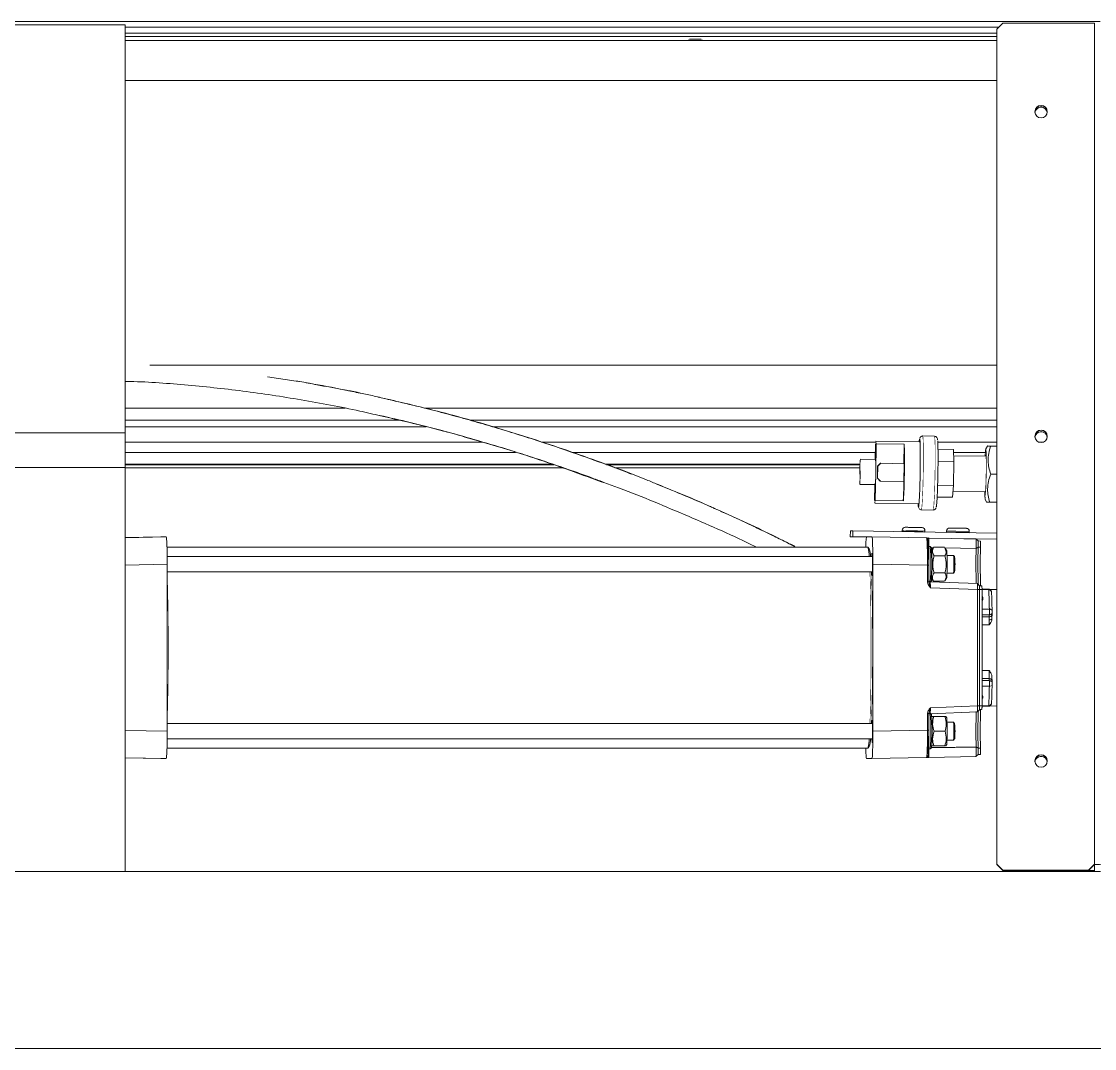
# Model space of a CAD drawing. Header units: millimetres. Extents: x -16985 to -606, y 2122 to 9380.
# Drawn here: x -12183.7 to -11820.5, y 6939.5 to 7287.2 of the extents above; entities that cross this region are included whole.
import ezdxf

# ---------------------------------------------------------------- set-up
doc = ezdxf.new("R2010")
doc.units = ezdxf.units.MM
for name, pattern in [('K5LT32768', [0]), ('K5LT32769', [0]), ('K5LT_THIN', [0])]:
    doc.linetypes.add(name, pattern=pattern)

msp = doc.modelspace()

# ---------------------------------------------------------------- linework, layer by layer
at = {"color": 7, "linetype": 'K5LT_THIN', "lineweight": 18}
for p, q in [((-13135.55, 7287.19), (-11818.55, 7287.19)), ((-11851.55, 7286.61), (-11853.55, 7284.61)), ((-11851.55, 7286.61), (-11820.45, 7286.61)), ((-11820.45, 7286.61), (-11820.45, 7001.88)), ((-12198.55, 7286.02), (-12148.55, 7286.02)), ((-12148.55, 7147.94), (-12148.55, 7286.02)), ((-11852.9, 7285.26), (-12148.55, 7285.26)), ((-12148.55, 7283.26), (-11853.55, 7283.26)), ((-11853.55, 7001.88), (-11853.55, 7284.61)), ((-12148.55, 7282.06), (-11853.55, 7282.06)), ((-12100.4, 7166.88), (-12090.66, 7165.45)), ((-12055.67, 7152.18), (-12148.55, 7152.18)), ((-11853.55, 7152.18), (-12031.79, 7152.18)), ((-12198.55, 7147.94), (-12148.55, 7147.94)), ((-12148.55, 7136.18), (-12148.55, 7147.94)), ((-11879.67, 7144.88), (-11894.46, 7145.13)), ((-11879.59, 7146.22), (-11879.6, 7146.19)), ((-11874.64, 7146.79), (-11878.63, 7146.86)), ((-12148.55, 7141.28), (-12016.49, 7141.28)), ((-11997.11, 7141.28), (-11894.67, 7141.28)), ((-11894.71, 7138.89), (-11894.61, 7144.24)), ((-11894.5, 7134.64), (-11894.33, 7144.24)), ((-11894.33, 7144.24), (-11884.84, 7144.07)), ((-11884.84, 7144.07), (-11884.95, 7137.47)), ((-11868.22, 7142.26), (-11873.44, 7142.35)), ((-11868.22, 7142.26), (-11868.06, 7138.22)), ((-11868.18, 7141.28), (-11857.39, 7141.28)), ((-11856.66, 7143.47), (-11857.23, 7142.52)), ((-11853.55, 7143.42), (-11855.62, 7143.46)), ((-12148.55, 7137.28), (-12003.9, 7137.28)), ((-11986.14, 7137.28), (-11899.9, 7137.28)), ((-11894.57, 7138.89), (-11899.76, 7138.98)), ((-11893.87, 7136.63), (-11892.86, 7137.61)), ((-11892.84, 7137.61), (-11893.86, 7136.63)), ((-11892.86, 7137.61), (-11892.84, 7137.61)), ((-11884.84, 7137.47), (-11892.84, 7137.61)), ((-11884.84, 7137.47), (-11884.95, 7131.47)), ((-11873.55, 7138.31), (-11868.06, 7138.22)), ((-11868.06, 7138.22), (-11868.2, 7130.14)), ((-11857.2, 7139.98), (-11868.13, 7140.17)), ((-11857.2, 7139.98), (-11857.26, 7139.98)), ((-12198.55, 7136.18), (-12148.55, 7136.18)), ((-12148.55, 6999.44), (-12148.55, 7136.18)), ((-11894.67, 7125.04), (-11894.5, 7134.64)), ((-11893.94, 7132.63), (-11893.87, 7136.63)), ((-11893.86, 7136.63), (-11893.93, 7132.63)), ((-11893.87, 7136.63), (-11893.86, 7136.63)), ((-11855.61, 7133.96), (-11853.55, 7133.93)), ((-11899.91, 7130.48), (-11894.71, 7130.39)), ((-11894.95, 7125.04), (-11894.86, 7130.39)), ((-11892.96, 7131.61), (-11893.94, 7132.63)), ((-11893.93, 7132.63), (-11893.94, 7132.63)), ((-11893.93, 7132.63), (-11892.94, 7131.61)), ((-11892.96, 7131.61), (-11892.94, 7131.61)), ((-11884.97, 7131.47), (-11892.96, 7131.61)), ((-11892.94, 7131.61), (-11884.95, 7131.47)), ((-11885.06, 7131.47), (-11885.17, 7124.87)), ((-11884.97, 7131.47), (-11884.95, 7131.47)), ((-11868.2, 7130.14), (-11873.69, 7130.23)), ((-11868.2, 7130.14), (-11868.5, 7126.1)), ((-11868.34, 7128.18), (-11857.41, 7127.99)), ((-11857.47, 7127.99), (-11857.41, 7127.99)), ((-11894.82, 7124.14), (-11880.03, 7123.88)), ((-11885.17, 7124.87), (-11894.67, 7125.04)), ((-11868.5, 7126.1), (-11873.72, 7126.19)), ((-11857.53, 7125.45), (-11856.99, 7124.48)), ((-11853.55, 7124.41), (-11856.32, 7124.46)), ((-11853.55, 7124.42), (-11855.95, 7124.46)), ((-11879.07, 7121.86), (-11875.07, 7121.79)), ((-11874.12, 7122.43), (-11874.1, 7122.47)), ((-12136.53, 7112.67), (-12148.55, 7112.46)), ((-12136.53, 7112.67), (-12134.65, 7112.67)), ((-11903.1, 7114.77), (-11903.13, 7112.77)), ((-11903.13, 7112.77), (-11902.3, 7112.77)), ((-11897.14, 7112.67), (-11903.13, 7112.77)), ((-11903.1, 7114.77), (-11902.27, 7114.77)), ((-11902.3, 7112.77), (-11902.27, 7114.77)), ((-11896.31, 7112.67), (-11902.3, 7112.77)), ((-11902.27, 7114.77), (-11853.55, 7113.92)), ((-11897.67, 7112.67), (-11895.78, 7112.67)), ((-11877.3, 7112.35), (-11895.78, 7112.67)), ((-11885.54, 7114.97), (-11885.54, 7114.67)), ((-11877.85, 7114.54), (-11877.84, 7114.84)), ((-11876.63, 7112.29), (-11877.28, 7112.31)), ((-11876.61, 7112.31), (-11877.19, 7112.32)), ((-11876.58, 7112.32), (-11877.1, 7112.33)), ((-11860.48, 7112.04), (-11876.71, 7112.32)), ((-11876.57, 7112.33), (-11876.56, 7112.3)), ((-11860.59, 7112.05), (-11876.57, 7112.32)), ((-11868.74, 7112.17), (-11876.56, 7112.31)), ((-11870.55, 7114.71), (-11870.55, 7114.41)), ((-11860.59, 7112.03), (-11864.74, 7112.1)), ((-11862.86, 7114.28), (-11862.85, 7114.58)), ((-11859.89, 7111.35), (-11860.59, 7112.05)), ((-11860.59, 7112.05), (-11860.59, 7112.05)), ((-11853.55, 7111.92), (-11860.58, 7112.05)), ((-11853.55, 7111.91), (-11860.57, 7112.03)), ((-11897.22, 7109.19), (-12134.41, 7109.19)), ((-11921.97, 7109.43), (-11921.48, 7109.19)), ((-11896.69, 7108.67), (-11897.19, 7109.17)), ((-11876.1, 7109.44), (-11876.61, 7109.44)), ((-11875.69, 7109.03), (-11876.09, 7109.43)), ((-11875.06, 7109.04), (-11875.59, 7108.12)), ((-11875.03, 7109.03), (-11874.96, 7109.21)), ((-11874.96, 7109.21), (-11871.23, 7109.21)), ((-11870.49, 7107.93), (-11871.13, 7109.05)), ((-11860.54, 7108.8), (-11859.85, 7109.22)), ((-11860.54, 7108.82), (-11860.54, 7108.8)), ((-11859.09, 7111.31), (-11859.89, 7111.35)), ((-11859.85, 7109.22), (-11859.06, 7109.24)), ((-11895.69, 7106.04), (-12134.36, 7106.04)), ((-11871.07, 7106.32), (-11874.79, 7106.32)), ((-11868.2, 7106.44), (-11870.39, 7106.44)), ((-11867.8, 7106.04), (-11868.2, 7106.44)), ((-12134.34, 7103.42), (-12134.34, 7046.95)), ((-12134.34, 7100.84), (-11895.69, 7100.84)), ((-11876.99, 7103.1), (-11895.48, 7103.42)), ((-11895.48, 7103.42), (-11895.48, 7046.95)), ((-11876.99, 7097.49), (-11876.99, 7103.1)), ((-11876.51, 7097.49), (-11876.51, 7103.1)), ((-11868.2, 7100.44), (-11867.8, 7100.84)), ((-11876.99, 7097.49), (-11876.51, 7097.49)), ((-11876.5, 7097.26), (-11876.54, 7097.5)), ((-11860.08, 7096.91), (-11876.08, 7097.51)), ((-11876.03, 7097.5), (-11875.69, 7097.84)), ((-11875.59, 7098.75), (-11875.06, 7097.83)), ((-11874.96, 7097.66), (-11875.02, 7097.85)), ((-11871.23, 7097.66), (-11874.96, 7097.66)), ((-11871.07, 7100.55), (-11874.79, 7100.55)), ((-11871.13, 7097.83), (-11870.49, 7098.94)), ((-11870.39, 7100.44), (-11868.2, 7100.44)), ((-11860.02, 7094.91), (-11876.01, 7095.5)), ((-11859.38, 7096.19), (-11860.09, 7096.89)), ((-11860.02, 7094.91), (-11860.02, 7094.87)), ((-11860.02, 7055.5), (-11860.02, 7094.87)), ((-11860.02, 7094.87), (-11859.34, 7094.86)), ((-11858.59, 7096.14), (-11859.39, 7096.19)), ((-11859.34, 7094.86), (-11859.34, 7055.51)), ((-11859.34, 7094.86), (-11858.54, 7094.86)), ((-11856.29, 7095.03), (-11858.54, 7095.13)), ((-11858.54, 7094.86), (-11858.54, 7055.51)), ((-11853.55, 7094.84), (-11855.94, 7094.93)), ((-11856.09, 7085.66), (-11856.07, 7086.34)), ((-11855.15, 7086.37), (-11855.13, 7087.04)), ((-11856.07, 7064.04), (-11856.09, 7064.71)), ((-11855.13, 7063.33), (-11855.15, 7064.01)), ((-11876.01, 7054.87), (-11860.02, 7055.46)), ((-11860.09, 7053.48), (-11859.38, 7054.19)), ((-11859.34, 7055.51), (-11860.02, 7055.5)), ((-11860.02, 7055.5), (-11860.02, 7055.46)), ((-11859.39, 7054.19), (-11858.59, 7054.23)), ((-11858.54, 7055.51), (-11859.34, 7055.51)), ((-11858.54, 7055.25), (-11856.29, 7055.35)), ((-11855.94, 7055.45), (-11853.55, 7055.53)), ((-11876.99, 7047.28), (-11876.99, 7052.88)), ((-11876.99, 7052.88), (-11876.51, 7052.88)), ((-11876.54, 7052.87), (-11876.5, 7053.11)), ((-11876.35, 7052.94), (-11876.53, 7052.94)), ((-11876.51, 7047.28), (-11876.51, 7052.88)), ((-11876.19, 7052.86), (-11860.08, 7053.46)), ((-11875.69, 7052.53), (-11876.03, 7052.87)), ((-11875.41, 7051.94), (-11875.59, 7051.62)), ((-11871.14, 7051.94), (-11874.86, 7051.94)), ((-11870.79, 7051.94), (-11871.14, 7051.94)), ((-11870.49, 7051.43), (-11870.78, 7051.94)), ((-11895.69, 7049.54), (-12134.34, 7049.54)), ((-11876.99, 7047.28), (-11895.48, 7046.95)), ((-11876.51, 7047.28), (-11876.99, 7047.28)), ((-11874.77, 7046.94), (-11871.04, 7046.94)), ((-11868.2, 7049.94), (-11870.39, 7049.94)), ((-11867.8, 7049.54), (-11868.2, 7049.94)), ((-12134.36, 7044.34), (-11895.69, 7044.34)), ((-11870.39, 7043.94), (-11868.2, 7043.94)), ((-11868.2, 7043.94), (-11867.8, 7044.34)), ((-12134.41, 7041.19), (-11897.22, 7041.19)), ((-11897.19, 7041.21), (-11896.69, 7041.71)), ((-11876.61, 7040.94), (-11876.1, 7040.94)), ((-11876.09, 7040.94), (-11875.69, 7041.34)), ((-11875.59, 7042.25), (-11875.41, 7041.94)), ((-11871.14, 7041.94), (-11874.86, 7041.94)), ((-11871.14, 7041.94), (-11870.85, 7041.94)), ((-11870.78, 7041.94), (-11870.49, 7042.44)), ((-11860.54, 7041.58), (-11860.54, 7041.55)), ((-11859.85, 7041.16), (-11860.54, 7041.58)), ((-11859.06, 7041.13), (-11859.85, 7041.16)), ((-12136.53, 7037.7), (-12148.55, 7037.91)), ((-12134.65, 7037.7), (-12136.53, 7037.7)), ((-11895.78, 7037.7), (-11897.67, 7037.7)), ((-11877.3, 7038.03), (-11895.78, 7037.7)), ((-11877.28, 7038.07), (-11877.23, 7038.07)), ((-11876.57, 7038.06), (-11860.48, 7038.33)), ((-11860.59, 7038.32), (-11859.89, 7039.02)), ((-11860.59, 7038.32), (-11860.59, 7038.32)), ((-11859.89, 7039.02), (-11859.09, 7039.07)), ((-11818.45, 6999.44), (-13033.55, 6999.44)), ((-11853.55, 7001.88), (-11851.55, 6999.88)), ((-11853.55, 7001.81), (-11853.55, 7001.88)), ((-11851.55, 6999.82), (-11853.55, 7001.81)), ((-11822.45, 6999.88), (-11851.55, 6999.88)), ((-11851.55, 6999.88), (-11851.55, 6999.82)), ((-11822.45, 6999.82), (-11851.55, 6999.82)), ((-11850.57, 6999.44), (-11850.6, 6999.82)), ((-11850.56, 6999.44), (-11850.59, 6999.82)), ((-11820.45, 6999.82), (-11850.55, 6999.82)), ((-11850.55, 6999.81), (-11850.55, 6999.82)), ((-11822.45, 6999.88), (-11820.45, 7001.88)), ((-11820.45, 7001.81), (-11822.45, 6999.82)), ((-11822.45, 6999.82), (-11822.45, 6999.88)), ((-11820.45, 7001.81), (-11820.45, 7001.88)), ((-11633.55, 6939.5), (-13033.55, 6939.5))]:
    msp.add_line(p, q, dxfattribs=at)
at = {"color": 8, "linetype": 'K5LT32768', "lineweight": 15, "true_color": 0x808080}
for p, q in [((-12148.55, 7280.71), (-11853.55, 7280.71)), ((-12148.55, 7267.16), (-11853.55, 7267.16)), ((-12140.25, 7170.85), (-11853.55, 7170.85)), ((-12148.55, 7156.25), (-12074.11, 7156.25)), ((-12047.01, 7156.25), (-11853.55, 7156.25)), ((-12046.73, 7150.01), (-12148.55, 7150.01)), ((-11853.55, 7150.01), (-12024.27, 7150.01)), ((-12148.55, 7144.81), (-12027.78, 7144.81)), ((-12007.61, 7144.81), (-11894.55, 7144.81)), ((-11873.52, 7144.81), (-11853.55, 7144.81)), ((-11839.37, 7144.81), (-11837.74, 7144.81)), ((-12148.55, 7137.11), (-12003.42, 7137.11)), ((-12000.54, 7136.07), (-12148.55, 7136.07)), ((-11985.66, 7137.11), (-11899.91, 7137.11)), ((-11899.95, 7136.07), (-11982.85, 7136.07)), ((-12134.65, 7112.67), (-12148.55, 7112.43)), ((-11875.67, 7109.01), (-11875.02, 7109)), ((-11871.08, 7108.95), (-11860.54, 7108.82)), ((-12134.34, 7103.42), (-12148.55, 7103.17)), ((-11876.51, 7103.1), (-11876.99, 7103.1)), ((-11856.28, 7094.78), (-11858.54, 7094.88)), ((-11858.54, 7092.55), (-11858.24, 7092.21)), ((-11858.54, 7091.43), (-11858.21, 7091.54)), ((-11858.24, 7092.21), (-11858.51, 7092.39)), ((-11858.21, 7091.54), (-11858.49, 7091.2)), ((-11858.54, 7088.21), (-11856.06, 7088.23)), ((-11858.54, 7086.33), (-11856.07, 7086.34)), ((-11858.54, 7085.64), (-11856.09, 7085.66)), ((-11856.1, 7082.91), (-11858.54, 7082.9)), ((-11858.54, 7067.47), (-11856.11, 7067.46)), ((-11856.09, 7064.71), (-11858.54, 7064.73)), ((-11856.07, 7064.04), (-11858.54, 7064.05)), ((-11856.06, 7062.14), (-11858.54, 7062.16)), ((-11858.21, 7058.83), (-11858.54, 7058.94)), ((-11858.24, 7058.17), (-11858.54, 7057.82)), ((-11858.52, 7059.21), (-11858.21, 7058.83)), ((-11858.51, 7057.98), (-11858.24, 7058.17)), ((-11858.54, 7055.49), (-11856.28, 7055.6)), ((-12134.34, 7046.95), (-12148.55, 7047.2)), ((-12134.65, 7037.7), (-12148.55, 7037.95)), ((-11820.45, 6999.82), (-11820.45, 7001.81)), ((-11820.45, 6999.81), (-11820.45, 6999.82)), ((-11820.45, 6999.44), (-11820.45, 6999.81))]:
    msp.add_line(p, q, dxfattribs=at)
at = {"color": 7, "linetype": 'K5LT_THIN', "const_width": 0.18}
for points in [[(-11955.55, 7281.28), (-11956.36, 7281.27), (-11957.04, 7281.25), (-11957.49, 7281.23), (-11957.65, 7281.19), (-11957.49, 7281.15), (-11957.04, 7281.12), (-11956.36, 7281.11), (-11955.55, 7281.1), (-11954.75, 7281.11), (-11954.07, 7281.12), (-11953.61, 7281.15), (-11953.45, 7281.19), (-11953.61, 7281.23), (-11954.07, 7281.25), (-11954.75, 7281.27)], [(-11899.98, 7134.73), (-11899.95, 7135.98), (-11899.91, 7137.12), (-11899.87, 7138.05), (-11899.82, 7138.68), (-11899.77, 7138.96), (-11899.73, 7138.87), (-11899.7, 7138.41), (-11899.68, 7137.62), (-11899.68, 7136.57), (-11899.69, 7135.36), (-11899.71, 7134.09), (-11899.74, 7132.88), (-11899.78, 7131.84), (-11899.83, 7131.05), (-11899.88, 7130.58), (-11899.92, 7130.49), (-11899.96, 7130.77), (-11899.98, 7131.4), (-11900, 7132.33), (-11899.99, 7133.47)]]:
    msp.add_lwpolyline(points, close=True, dxfattribs=at)
for points in [[(-11894.61, 7144.24), (-11894.57, 7144.63), (-11894.53, 7144.91), (-11894.49, 7145.08), (-11894.46, 7145.13), (-11894.42, 7145.08), (-11894.39, 7144.91), (-11894.36, 7144.63), (-11894.33, 7144.24)], [(-11880.03, 7123.88), (-11880, 7123.92), (-11879.93, 7124.28), (-11879.86, 7124.98), (-11879.79, 7126), (-11879.72, 7127.31), (-11879.65, 7128.85), (-11879.59, 7130.59), (-11879.54, 7132.45), (-11879.5, 7134.38), (-11879.47, 7136.31), (-11879.46, 7138.17), (-11879.46, 7139.9), (-11879.47, 7141.45), (-11879.49, 7142.76), (-11879.53, 7143.78), (-11879.58, 7144.48), (-11879.64, 7144.83), (-11879.67, 7144.88)], [(-11857.22, 7142.53), (-11857.16, 7142.36), (-11857.12, 7141.84), (-11857.08, 7141), (-11857.06, 7139.88), (-11857.05, 7138.51), (-11857.05, 7136.95), (-11857.06, 7135.28), (-11857.09, 7133.55), (-11857.13, 7131.84), (-11857.18, 7130.22), (-11857.23, 7128.75), (-11857.29, 7127.5), (-11857.36, 7126.51), (-11857.42, 7125.83), (-11857.49, 7125.48), (-11857.54, 7125.48), (-11857.59, 7125.83), (-11857.64, 7126.51), (-11857.67, 7127.5), (-11857.67, 7127.99)], [(-11857.32, 7139.99), (-11857.31, 7140.05), (-11857.26, 7140.23), (-11857.21, 7140.05), (-11857.17, 7139.52), (-11857.15, 7138.66), (-11857.13, 7137.54), (-11857.13, 7136.2), (-11857.15, 7134.74), (-11857.17, 7133.23), (-11857.21, 7131.77), (-11857.26, 7130.44), (-11857.31, 7129.31), (-11857.37, 7128.45), (-11857.42, 7127.92), (-11857.48, 7127.74)], [(-11857.48, 7127.74), (-11857.52, 7127.92), (-11857.53, 7127.99)], [(-11894.67, 7125.04), (-11894.71, 7124.65), (-11894.75, 7124.36), (-11894.79, 7124.19), (-11894.82, 7124.14), (-11894.86, 7124.19), (-11894.89, 7124.36), (-11894.92, 7124.65), (-11894.95, 7125.04)], [(-11896.79, 7112.67), (-11897.59, 7112.68), (-11898.26, 7112.7), (-11898.69, 7112.7), (-11898.82, 7112.71), (-11898.63, 7112.7), (-11898.16, 7112.7), (-11897.46, 7112.68), (-11896.66, 7112.67)], [(-11868.74, 7112.18), (-11868.84, 7112.18), (-11868.66, 7112.18), (-11868.18, 7112.17), (-11867.48, 7112.16), (-11866.67, 7112.15), (-11865.88, 7112.13), (-11865.21, 7112.12), (-11864.78, 7112.11), (-11864.65, 7112.11), (-11864.74, 7112.11)], [(-11876.79, 7109.94), (-11876.84, 7109.76), (-11876.86, 7109.63)], [(-11895.88, 7100.84), (-11895.86, 7100.39), (-11895.82, 7099.85), (-11895.78, 7099.67), (-11895.75, 7099.85), (-11895.71, 7100.39), (-11895.68, 7101.22), (-11895.66, 7102.27), (-11895.66, 7103.44), (-11895.66, 7104.6), (-11895.68, 7105.65), (-11895.71, 7106.49), (-11895.75, 7107.02), (-11895.78, 7107.21)], [(-11896.48, 7049.54), (-11896.41, 7051.46), (-11896.34, 7054.09), (-11896.27, 7056.94), (-11896.21, 7059.99), (-11896.17, 7063.19), (-11896.13, 7066.53), (-11896.11, 7069.95), (-11896.09, 7073.44), (-11896.09, 7076.94), (-11896.11, 7080.42), (-11896.13, 7083.85), (-11896.17, 7087.18), (-11896.21, 7090.39), (-11896.27, 7093.43), (-11896.34, 7096.29), (-11896.41, 7098.92), (-11896.48, 7100.84)], [(-11896.01, 7049.54), (-11895.95, 7051.2), (-11895.87, 7053.73), (-11895.8, 7056.49), (-11895.74, 7059.44), (-11895.69, 7062.57), (-11895.65, 7065.82), (-11895.63, 7069.18), (-11895.61, 7072.6), (-11895.61, 7076.05), (-11895.62, 7079.49), (-11895.64, 7082.88), (-11895.67, 7086.19), (-11895.71, 7089.39), (-11895.77, 7092.43), (-11895.83, 7095.29), (-11895.91, 7097.94), (-11895.99, 7100.35), (-11896.01, 7100.84)], [(-12134.34, 7100.7), (-12134.28, 7098.92), (-12134.21, 7096.29), (-12134.14, 7093.43), (-12134.08, 7090.39), (-12134.03, 7087.18), (-12134, 7083.85), (-12133.97, 7080.42), (-12133.96, 7076.94), (-12133.96, 7073.44), (-12133.97, 7069.95), (-12134, 7066.53), (-12134.03, 7063.19), (-12134.08, 7059.99), (-12134.14, 7056.94), (-12134.21, 7054.09), (-12134.28, 7051.46), (-12134.34, 7049.67)], [(-11855.12, 7062.7), (-11855.14, 7062.59), (-11855.19, 7062.49), (-11855.27, 7062.4), (-11855.38, 7062.31), (-11855.53, 7062.24), (-11855.69, 7062.19), (-11855.87, 7062.16), (-11856.06, 7062.14)], [(-11895.88, 7044.34), (-11895.86, 7043.89), (-11895.82, 7043.35), (-11895.78, 7043.17), (-11895.75, 7043.35), (-11895.71, 7043.89), (-11895.68, 7044.72), (-11895.66, 7045.77), (-11895.66, 7046.94), (-11895.66, 7048.1), (-11895.68, 7049.15), (-11895.71, 7049.99), (-11895.75, 7050.52), (-11895.78, 7050.71)], [(-11876.86, 7040.78), (-11876.82, 7040.48), (-11876.79, 7040.44)]]:
    msp.add_lwpolyline(points, dxfattribs=at)
at = {"color": 8, "linetype": 'K5LT32769', "true_color": 0x808080, "const_width": 0.18}
for points in [[(-11878.63, 7146.86), (-11878.58, 7146.76), (-11878.52, 7146.31), (-11878.47, 7145.52), (-11878.43, 7144.41), (-11878.4, 7143.01), (-11878.38, 7141.36), (-11878.38, 7139.51), (-11878.39, 7137.51), (-11878.42, 7135.42), (-11878.46, 7133.3), (-11878.5, 7131.21), (-11878.56, 7129.21), (-11878.63, 7127.36), (-11878.7, 7125.71), (-11878.78, 7124.31), (-11878.86, 7123.2), (-11878.94, 7122.41), (-11879.01, 7121.96), (-11879.07, 7121.86)], [(-11874.63, 7146.79), (-11874.57, 7146.59), (-11874.51, 7146.03), (-11874.46, 7145.14), (-11874.42, 7143.94), (-11874.4, 7142.45), (-11874.39, 7140.74), (-11874.39, 7138.84), (-11874.4, 7136.8), (-11874.43, 7134.7), (-11874.47, 7132.58), (-11874.52, 7130.51), (-11874.58, 7128.55), (-11874.65, 7126.76), (-11874.73, 7125.18), (-11874.81, 7123.87), (-11874.89, 7122.85), (-11874.96, 7122.17), (-11875.04, 7121.83), (-11875.07, 7121.79)], [(-11877.84, 7114.84), (-11877.99, 7114.84), (-11878.5, 7114.85), (-11879.32, 7114.87), (-11880.38, 7114.89), (-11881.56, 7114.91), (-11882.76, 7114.93), (-11883.85, 7114.95), (-11884.73, 7114.96), (-11885.31, 7114.97), (-11885.54, 7114.97), (-11885.54, 7114.97)], [(-11877.85, 7114.54), (-11878, 7114.54), (-11878.52, 7114.55), (-11879.35, 7114.57), (-11880.41, 7114.59), (-11881.59, 7114.61), (-11882.78, 7114.63), (-11883.87, 7114.65), (-11884.75, 7114.66), (-11885.32, 7114.67), (-11885.54, 7114.67), (-11885.54, 7114.67)], [(-11862.85, 7114.58), (-11863, 7114.58), (-11863.51, 7114.59), (-11864.34, 7114.61), (-11865.39, 7114.62), (-11866.57, 7114.65), (-11867.77, 7114.67), (-11868.86, 7114.68), (-11869.74, 7114.7), (-11870.32, 7114.71), (-11870.55, 7114.71), (-11870.55, 7114.71)], [(-11862.86, 7114.28), (-11863.01, 7114.28), (-11863.53, 7114.29), (-11864.36, 7114.31), (-11865.42, 7114.33), (-11866.6, 7114.35), (-11867.79, 7114.37), (-11868.88, 7114.39), (-11869.76, 7114.4), (-11870.33, 7114.41), (-11870.55, 7114.41), (-11870.55, 7114.41)], [(-11876.5, 7097.25), (-11876.5, 7097.42), (-11876.51, 7097.52)], [(-11876.5, 7052.94), (-11876.5, 7052.95), (-11876.5, 7053.08)]]:
    msp.add_lwpolyline(points, dxfattribs=at)
at = {"color": 7, "linetype": 'K5LT_THIN', "lineweight": 18}
for centre in [(-11838.55, 7256.64), (-11838.55, 7146.74), (-11838.55, 7036.85)]:
    msp.add_circle(centre, 2.1, dxfattribs=at)
for centre, radius, start, end in [((-11838.55, 7256.57), 2.1, 0.0363, 179.9637), ((-11838.55, 7256.13), 2.1, 6.0792, 173.9234), ((-11838.55, 7256.06), 2.1, 7.9579, 172.0419), ((-11838.55, 7146.68), 2.1, 0.0363, 179.9637), ((-11838.55, 7146.17), 2.1, 9.4492, 170.5464), ((-11838.55, 7146.23), 2.1, 10.2723, 169.7184), ((-12089.4, 7138.04), 204.65, 356.3114, 1.6897), ((-11845.5, 7140.11), 11.97, 168.3215, 180.5913), ((-11924.11, 7136.29), 29.66, 356.7985, 5.0161), ((-11920.42, 7133.82), 25.93, 352.3877, 1.7999), ((-11884.54, 7114.96), 1, 89.0005, 179.0005), ((-11878.84, 7114.86), 1, 359.0006, 89.0006), ((-11869.55, 7114.7), 1, 89.0005, 179.0005), ((-11863.85, 7114.6), 1, 359.0006, 89.0006), ((-11879.46, 7109.66), 18.45, 170.6161, 181.4738), ((-11885.34, 7114.67), 0.2, 179.0006, 253.4305), ((-11878.05, 7114.54), 0.2, 284.4169, 359.0006), ((-11870.35, 7114.41), 0.2, 179.0006, 253.4305), ((-11863.06, 7114.28), 0.2, 284.4169, 359.0006), ((-11905.53, 7106.32), 8.78, 358.1444, 19.0375), ((-11904.78, 7106.1), 8.49, 359.578, 17.6083), ((-11946.08, 7103.37), 70.25, 355.1603, 4.9516), ((-11941.62, 7103.44), 66.17, 355.1481, 4.8519), ((-11643.79, 7103.51), 216.81, 178.6012, 181.7367), ((-11624.29, 7103.5), 235.63, 178.6102, 181.6903), ((-11624.08, 7103.54), 235.05, 178.6104, 181.8012), ((-11889.39, 7106.12), 6.49, 170.3655, 180.7539), ((-11904.33, 7104.62), 34, 358.0103, 5.5898), ((-11897.74, 7103.44), 29.7, 354.202, 5.798), ((-11895.91, 7103.44), 28.23, 354.7147, 5.2853), ((-11897.65, 7103.44), 29.96, 355.0245, 4.9755), ((-11904.33, 7102.26), 34, 354.4102, 1.9897), ((-12101.45, 7083.34), 245.44, 1.1424, 2.6717), ((-11856.23, 7093.88), 0.897, 4.0742, 93.2785), ((-12109.11, 7083.52), 251.03, 1.8312, 1.9828), ((-12101.45, 7067.04), 245.44, 357.3283, 358.8576), ((-12109.11, 7066.85), 251.03, 358.0172, 358.1688), ((-11624.88, 7046.87), 235.05, 178.2919, 181.3923), ((-11631.57, 7046.84), 227.56, 178.1113, 181.4381), ((-11856.23, 7056.49), 0.897, 266.7216, 355.9245), ((-11889.39, 7049.62), 6.49, 170.3655, 180.7539), ((-11945.65, 7046.97), 69.81, 355.0394, 4.8971), ((-11941.97, 7046.94), 66.52, 355.1732, 4.8268), ((-11925.83, 7046.94), 55.53, 355.3592, 4.6408), ((-11645.41, 7046.86), 215.19, 178.2118, 181.4064), ((-11898.2, 7046.94), 30.15, 354.2895, 5.7105), ((-11896.25, 7046.94), 28.57, 354.7779, 5.2221), ((-11883.2, 7047.74), 15.5, 357.0345, 6.6546), ((-11886.6, 7046.24), 18.9, 354.2122, 2.0987), ((-11907.16, 7044.3), 10.41, 342.6113, 0.2068), ((-11906.02, 7044.46), 9.73, 343.5484, 359.2654), ((-11838.55, 7036.78), 2.1, 0.0363, 179.9637), ((-11838.55, 7036.34), 2.1, 5.8939, 174.1066), ((-11838.55, 7036.27), 2.1, 8.3407, 171.6554), ((-11819.61, 7021.5), 19.71, 267.5327, 277.4392)]:
    msp.add_arc(centre, radius, start, end, dxfattribs=at)
for centre, start_param, end_param in [((-12134.65, 7103.42), -1.570491, 0), ((-11895.78, 7103.42), -1.570491, 0), ((-12134.65, 7046.96), 3.141592, 4.712084), ((-11895.78, 7046.96), 3.141592, 4.712084), ((-11897.67, 7046.96), 2.244093, 3.141593)]:
    msp.add_ellipse(centre, major_axis=(0, 9.25), ratio=0.033296, start_param=start_param, end_param=end_param, dxfattribs=at)
for points, knots in [([(-11934.87, 7109.19), (-11935.03, 7109.27), (-11942.56, 7113.07), (-11958.04, 7119.75), (-11975.01, 7126.96), (-11990.98, 7132.61), (-12006.98, 7138.62), (-12028.12, 7145.05), (-12047.08, 7150.32), (-12060.27, 7153.22), (-12073.36, 7156.34), (-12088.91, 7159.19), (-12108.68, 7162.23), (-12128.4, 7164.24), (-12141.69, 7165.25), (-12148.39, 7165.34), (-12148.55, 7165.34)], [0, 0, 0, 0, 0.002434, 0.113869, 0.227332, 0.251037, 0.342202, 0.457876, 0.548953, 0.607527, 0.639906, 0.730484, 0.820461, 0.909632, 0.997821, 1, 1, 1, 1]), ([(-12069, 7161.33), (-12070.77, 7161.71), (-12076.49, 7162.93), (-12082.72, 7164.13), (-12087.19, 7164.85), (-12087.68, 7164.93)], [0, 0, 0, 0, 0.285555, 0.921774, 1, 1, 1, 1]), ([(-12083.68, 7164.16), (-12077.6, 7163.1), (-12069.9, 7161.76), (-12062.31, 7159.9), (-12060.72, 7159.51)], [0, 0, 0, 0, 0.790541, 1, 1, 1, 1]), ([(-11977.3, 7133.97), (-11978.1, 7134.29), (-11983.64, 7136.48), (-11993.95, 7140.2), (-12006.05, 7144.34), (-12015.93, 7147.5), (-12023.58, 7149.83), (-12031.17, 7152.03), (-12038.72, 7154.12), (-12046.46, 7156.14), (-12054.53, 7158.14), (-12060.12, 7159.4), (-12062.97, 7160.05)], [0, 0, 0, 0, 0.02884, 0.199211, 0.366859, 0.457038, 0.546261, 0.634483, 0.721665, 0.808377, 0.902175, 1, 1, 1, 1]), ([(-12062.36, 7153.82), (-12058.95, 7153.04), (-12051.9, 7151.43), (-12041.15, 7148.7), (-12030.25, 7145.67), (-12020.68, 7142.81), (-12012.57, 7140.25), (-12005.61, 7137.97), (-11998.24, 7135.44), (-11991.72, 7133.11), (-11987.62, 7131.56), (-11986.23, 7131.03)], [0, 0, 0, 0, 0.132069, 0.273068, 0.418176, 0.558796, 0.649904, 0.738915, 0.834774, 0.944009, 1, 1, 1, 1]), ([(-11879.65, 7145.88), (-11879.63, 7145.84), (-11879.58, 7145.76), (-11879.52, 7145.12), (-11879.47, 7144.06), (-11879.44, 7142.57), (-11879.42, 7140.73), (-11879.42, 7138.67), (-11879.43, 7136.52), (-11879.47, 7134.38), (-11879.51, 7132.23), (-11879.57, 7130.09), (-11879.64, 7128.03), (-11879.72, 7126.19), (-11879.81, 7124.69), (-11879.9, 7123.63), (-11879.98, 7122.99), (-11880.03, 7122.92), (-11880.05, 7122.88)], [0, 0, 0, 0, 0.058258, 0.120006, 0.18432, 0.25, 0.31568, 0.379994, 0.441742, 0.5, 0.558258, 0.620006, 0.68432, 0.75, 0.81568, 0.879994, 0.941742, 1, 1, 1, 1]), ([(-11879.82, 7144.88), (-11879.82, 7144.94), (-11879.78, 7145.36), (-11879.73, 7145.73), (-11879.68, 7145.8), (-11879.65, 7145.86), (-11879.65, 7145.88)], [0, 0, 0, 0, 0.087063, 0.556805, 0.922301, 1, 1, 1, 1]), ([(-11878.63, 7146.86), (-11878.76, 7146.85), (-11878.9, 7146.83), (-11879.1, 7146.72), (-11879.19, 7146.66), (-11879.25, 7146.61), (-11879.3, 7146.56), (-11879.34, 7146.53), (-11879.37, 7146.5), (-11879.41, 7146.46), (-11879.49, 7146.37), (-11879.55, 7146.29), (-11879.57, 7146.24), (-11879.59, 7146.22)], [0, 0, 0, 0, 0.317963, 0.380181, 0.432428, 0.47586, 0.495924, 0.516297, 0.53835, 0.563381, 0.62635, 0.823277, 1, 1, 1, 1]), ([(-11873.61, 7145.57), (-11873.62, 7145.67), (-11873.65, 7145.97), (-11873.8, 7146.32), (-11874.14, 7146.7), (-11874.48, 7146.76), (-11874.64, 7146.79)], [0, 0, 0, 0, 0.189324, 0.550566, 0.801042, 1, 1, 1, 1]), ([(-11873.55, 7145.23), (-11873.54, 7145.15), (-11873.51, 7144.87), (-11873.47, 7143.94), (-11873.44, 7142.47), (-11873.42, 7140.62), (-11873.42, 7138.56), (-11873.44, 7136.42), (-11873.47, 7134.27), (-11873.51, 7132.13), (-11873.57, 7129.98), (-11873.64, 7127.92), (-11873.73, 7126.09), (-11873.81, 7124.59), (-11873.9, 7123.53), (-11873.98, 7122.92), (-11874.02, 7122.84), (-11874.04, 7122.81)], [0, 0, 0, 0, 0.030199, 0.101954, 0.175233, 0.248511, 0.320267, 0.389158, 0.454156, 0.519155, 0.588046, 0.659802, 0.73308, 0.806359, 0.878114, 0.947006, 1, 1, 1, 1]), ([(-11856.6, 7143.47), (-11856.62, 7143.47), (-11856.68, 7143.48), (-11856.34, 7143.47), (-11855.86, 7143.46), (-11855.62, 7143.46)], [0, 0, 0, 0, 0.151805, 0.572016, 1, 1, 1, 1]), ([(-11855.62, 7143.46), (-11855.87, 7142.64), (-11856.36, 7140.98), (-11856.53, 7138.51), (-11856.26, 7136.15), (-11855.83, 7134.7), (-11855.61, 7133.96)], [0, 0, 0, 0, 0.264614, 0.534966, 0.765352, 1, 1, 1, 1]), ([(-11855.61, 7133.96), (-11855.88, 7133.14), (-11856.44, 7131.48), (-11856.71, 7129.02), (-11856.53, 7126.65), (-11856.15, 7125.2), (-11855.95, 7124.46)], [0, 0, 0, 0, 0.264614, 0.534966, 0.765352, 1, 1, 1, 1]), ([(-11948.89, 7122.28), (-11952.21, 7123.7), (-11958.74, 7126.5), (-11965.27, 7129.23), (-11968.49, 7130.58)], [0, 0, 0, 0, 0.506837, 1, 1, 1, 1]), ([(-11968.33, 7130.45), (-11962.31, 7128.05), (-11955.86, 7125.48), (-11949.57, 7122.56), (-11949.15, 7122.36)], [0, 0, 0, 0, 0.933039, 1, 1, 1, 1]), ([(-11880.05, 7122.88), (-11880.07, 7122.9), (-11880.11, 7122.92), (-11880.15, 7123.43), (-11880.17, 7123.59), (-11880.18, 7123.81), (-11880.19, 7123.88)], [0, 0, 0, 0, 0.442109, 0.712326, 0.910701, 1, 1, 1, 1]), ([(-11880.1, 7123.09), (-11880.09, 7122.99), (-11880.05, 7122.69), (-11879.9, 7122.33), (-11879.56, 7121.95), (-11879.22, 7121.89), (-11879.07, 7121.86)], [0, 0, 0, 0, 0.188639, 0.548844, 0.799891, 1, 1, 1, 1]), ([(-11855.95, 7124.46), (-11856.23, 7124.47), (-11856.79, 7124.48), (-11857.07, 7124.48), (-11856.89, 7124.47), (-11856.51, 7124.47), (-11856.32, 7124.46)], [0, 0, 0, 0, 0.264614, 0.534966, 0.765352, 1, 1, 1, 1]), ([(-11921.92, 7109.52), (-11923.12, 7110.11), (-11925.78, 7111.43), (-11930.24, 7113.57), (-11935.4, 7116.04), (-11941.06, 7118.68), (-11944.99, 7120.48), (-11947.01, 7121.38), (-11947.05, 7121.39)], [0, 0, 0, 0, 0.144722, 0.322482, 0.533762, 0.76181, 0.995358, 1, 1, 1, 1]), ([(-11875.07, 7121.79), (-11874.95, 7121.8), (-11874.8, 7121.82), (-11874.6, 7121.93), (-11874.52, 7121.99), (-11874.45, 7122.04), (-11874.4, 7122.09), (-11874.37, 7122.12), (-11874.33, 7122.15), (-11874.29, 7122.2), (-11874.21, 7122.28), (-11874.16, 7122.36), (-11874.13, 7122.41), (-11874.12, 7122.43)], [0, 0, 0, 0, 0.317957, 0.380203, 0.432566, 0.476342, 0.49672, 0.517516, 0.540089, 0.565715, 0.630045, 0.830243, 1, 1, 1, 1]), ([(-11878.82, 7115.86), (-11878.85, 7115.86), (-11878.89, 7115.86), (-11879.22, 7115.87), (-11879.58, 7115.87), (-11880.02, 7115.88), (-11880.67, 7115.89), (-11881.58, 7115.91), (-11882.49, 7115.92), (-11883.17, 7115.93), (-11883.63, 7115.94), (-11884.02, 7115.95), (-11884.39, 7115.96), (-11884.47, 7115.96), (-11884.52, 7115.96)], [0, 0, 0, 0, 0.119721, 0.184831, 0.25, 0.315109, 0.380279, 0.5, 0.619721, 0.684831, 0.75, 0.815109, 0.880279, 1, 1, 1, 1]), ([(-11863.83, 7115.6), (-11863.86, 7115.6), (-11863.9, 7115.6), (-11864.23, 7115.6), (-11864.59, 7115.61), (-11865.03, 7115.62), (-11865.68, 7115.63), (-11866.59, 7115.65), (-11867.5, 7115.66), (-11868.18, 7115.67), (-11868.64, 7115.68), (-11869.03, 7115.69), (-11869.4, 7115.69), (-11869.48, 7115.69), (-11869.53, 7115.69)], [0, 0, 0, 0, 0.119721, 0.184831, 0.25, 0.315109, 0.380279, 0.5, 0.619721, 0.684831, 0.75, 0.815109, 0.880279, 1, 1, 1, 1]), ([(-11876.99, 7103.1), (-11876.99, 7103.73), (-11876.99, 7104.96), (-11877.01, 7107.27), (-11877.07, 7109.79), (-11877.15, 7111.48), (-11877.23, 7112.23), (-11877.28, 7112.31), (-11877.3, 7112.35)], [0, 0, 0, 0, 0.129801, 0.25619, 0.497644, 0.741383, 0.868972, 1, 1, 1, 1]), ([(-11876.97, 7110.58), (-11876.98, 7110.73), (-11877.06, 7111.61), (-11877.16, 7111.92), (-11877.24, 7112.17)], [0, 0, 0, 0, 0.169608, 1, 1, 1, 1]), ([(-11876.99, 7111.85), (-11876.96, 7111.97), (-11876.87, 7112.22), (-11876.67, 7112.29), (-11876.57, 7112.33)], [0, 0, 0, 0, 0.464359, 1, 1, 1, 1]), ([(-11876.98, 7110.71), (-11876.98, 7110.84), (-11876.98, 7111.26), (-11876.99, 7111.61), (-11876.99, 7111.85)], [0, 0, 0, 0, 0.316896, 1, 1, 1, 1]), ([(-11876.51, 7103.1), (-11876.52, 7104.04), (-11876.52, 7105.6), (-11876.56, 7107.68), (-11876.6, 7109.33), (-11876.65, 7110.61), (-11876.72, 7111.61), (-11876.77, 7111.76), (-11876.81, 7111.85)], [0, 0, 0, 0, 0.204683, 0.339834, 0.497661, 0.656323, 0.792833, 1, 1, 1, 1]), ([(-11860.54, 7108.82), (-11860.53, 7109.01), (-11860.52, 7109.4), (-11860.52, 7110.08), (-11860.52, 7110.75), (-11860.54, 7111.35), (-11860.55, 7111.79), (-11860.57, 7112.02), (-11860.58, 7112.04), (-11860.59, 7112.05)], [0, 0, 0, 0, 0.151063, 0.302129, 0.453111, 0.604001, 0.754864, 0.905779, 1, 1, 1, 1]), ([(-11860.54, 7108.82), (-11860.53, 7109.03), (-11860.52, 7109.44), (-11860.52, 7110.15), (-11860.53, 7110.82), (-11860.54, 7111.41), (-11860.56, 7111.84), (-11860.57, 7112.02), (-11860.58, 7112.04), (-11860.59, 7112.05)], [0, 0, 0, 0, 0.163659, 0.318474, 0.473175, 0.627593, 0.782216, 0.936819, 1, 1, 1, 1]), ([(-11876.55, 7103.1), (-11876.57, 7104.13), (-11876.62, 7106.2), (-11876.78, 7108.9), (-11876.91, 7110.06), (-11876.97, 7110.58)], [0, 0, 0, 0, 0.3539, 0.712431, 1, 1, 1, 1]), ([(-11874.96, 7109.21), (-11875.16, 7108.69), (-11875.54, 7107.73), (-11875.03, 7106.77), (-11874.79, 7106.32)], [0, 0, 0, 0, 0.534747, 1, 1, 1, 1]), ([(-11871.17, 7109.03), (-11870.94, 7108.57), (-11870.49, 7107.67), (-11870.88, 7106.77), (-11871.07, 7106.32)], [0, 0, 0, 0, 0.503157, 1, 1, 1, 1]), ([(-11859.85, 7109.22), (-11859.85, 7109.42), (-11859.85, 7109.74), (-11859.85, 7110.24), (-11859.85, 7110.62), (-11859.86, 7110.95), (-11859.87, 7111.26), (-11859.88, 7111.32), (-11859.89, 7111.35)], [0, 0, 0, 0, 0.231253, 0.365686, 0.500055, 0.634415, 0.768846, 1, 1, 1, 1]), ([(-11859.09, 7111.31), (-11859.09, 7111.3), (-11859.08, 7111.28), (-11859.07, 7111.13), (-11859.06, 7110.9), (-11859.05, 7110.6), (-11859.05, 7110.26), (-11859.05, 7109.9), (-11859.05, 7109.54), (-11859.05, 7109.34), (-11859.06, 7109.24)], [0, 0, 0, 0, 0.125117, 0.25005, 0.375055, 0.499992, 0.624936, 0.749944, 0.874887, 1, 1, 1, 1]), ([(-11874.79, 7106.32), (-11875.03, 7105.29), (-11875.46, 7103.36), (-11875.01, 7101.44), (-11874.79, 7100.55)], [0, 0, 0, 0, 0.534747, 1, 1, 1, 1]), ([(-11871.07, 7106.32), (-11870.83, 7105.29), (-11870.4, 7103.36), (-11870.85, 7101.44), (-11871.07, 7100.55)], [0, 0, 0, 0, 0.534747, 1, 1, 1, 1]), ([(-11876.01, 7095.5), (-11876.27, 7095.84), (-11876.65, 7096.3), (-11876.95, 7097.01), (-11876.98, 7097.34), (-11876.99, 7097.49)], [0, 0, 0, 0, 0.563232, 0.793186, 1, 1, 1, 1]), ([(-11876.01, 7095.5), (-11876.13, 7095.86), (-11876.35, 7096.54), (-11876.46, 7097.19), (-11876.51, 7097.49)], [0, 0, 0, 0, 0.535639, 1, 1, 1, 1]), ([(-11876.08, 7097.51), (-11876.17, 7097.52), (-11876.33, 7097.54), (-11876.44, 7097.62), (-11876.46, 7097.59), (-11876.46, 7097.59)], [0, 0, 0, 0, 0.458443, 0.877451, 1, 1, 1, 1]), ([(-11874.79, 7100.55), (-11875.06, 7100.03), (-11875.55, 7099.07), (-11875.15, 7098.11), (-11874.96, 7097.66)], [0, 0, 0, 0, 0.534747, 1, 1, 1, 1]), ([(-11871.07, 7100.55), (-11870.86, 7100.03), (-11870.49, 7099.13), (-11870.96, 7098.23), (-11871.16, 7097.85)], [0, 0, 0, 0, 0.571363, 1, 1, 1, 1]), ([(-11860.02, 7094.91), (-11860.02, 7095.14), (-11860.02, 7095.59), (-11860.03, 7096.19), (-11860.05, 7096.64), (-11860.07, 7096.89), (-11860.08, 7096.89), (-11860.08, 7096.89)], [0, 0, 0, 0, 0.214468, 0.428941, 0.643293, 0.857516, 1, 1, 1, 1]), ([(-11859.34, 7094.86), (-11859.34, 7095.09), (-11859.34, 7095.45), (-11859.35, 7095.84), (-11859.37, 7096.06), (-11859.38, 7096.18), (-11859.38, 7096.17), (-11859.38, 7096.17)], [0, 0, 0, 0, 0.328725, 0.519828, 0.710853, 0.901877, 1, 1, 1, 1]), ([(-11858.59, 7096.13), (-11858.58, 7096.14), (-11858.58, 7096.14), (-11858.57, 7096.03), (-11858.56, 7095.83), (-11858.55, 7095.55), (-11858.54, 7095.22), (-11858.54, 7094.98), (-11858.54, 7094.86)], [0, 0, 0, 0, 0.127302, 0.301786, 0.476273, 0.650834, 0.825288, 1, 1, 1, 1]), ([(-11855.33, 7093.99), (-11855.34, 7094.05), (-11855.35, 7094.17), (-11855.41, 7094.36), (-11855.51, 7094.54), (-11855.63, 7094.7), (-11855.79, 7094.84), (-11856.01, 7094.98), (-11856.19, 7095.01), (-11856.31, 7095.03)], [0, 0, 0, 0, 0.111541, 0.230498, 0.355563, 0.484911, 0.616372, 0.747641, 1, 1, 1, 1]), ([(-11856.07, 7086.34), (-11856.06, 7086.47), (-11856.05, 7086.73), (-11856.04, 7087.25), (-11856.04, 7087.78), (-11856.05, 7088.08), (-11856.06, 7088.23)], [0, 0, 0, 0, 0.242405, 0.499861, 0.757394, 1, 1, 1, 1]), ([(-11855.18, 7084.94), (-11855.17, 7085.2), (-11855.17, 7085.73), (-11855.15, 7086.16), (-11855.15, 7086.37)], [0, 0, 0, 0, 0.497989, 1, 1, 1, 1]), ([(-11855.13, 7087.04), (-11855.12, 7087.09), (-11855.12, 7087.18), (-11855.12, 7087.35), (-11855.12, 7087.53), (-11855.12, 7087.63), (-11855.12, 7087.68)], [0, 0, 0, 0, 0.249671, 0.49839, 0.761943, 1, 1, 1, 1]), ([(-11856.1, 7084.64), (-11856.1, 7084.35), (-11856.11, 7083.77), (-11856.11, 7083.2), (-11856.1, 7082.91)], [0, 0, 0, 0, 0.496332, 1, 1, 1, 1]), ([(-11856.09, 7085.66), (-11856.09, 7085.51), (-11856.1, 7085.21), (-11856.1, 7084.83), (-11856.1, 7084.64)], [0, 0, 0, 0, 0.50014, 1, 1, 1, 1]), ([(-11855.18, 7084.94), (-11855.19, 7084.79), (-11855.21, 7084.46), (-11855.5, 7083.76), (-11855.86, 7083.26), (-11856.1, 7082.91)], [0, 0, 0, 0, 0.21093, 0.452061, 1, 1, 1, 1]), ([(-11855.18, 7084.94), (-11855.19, 7084.9), (-11855.21, 7084.83), (-11855.41, 7084.73), (-11855.73, 7084.66), (-11855.98, 7084.65), (-11856.1, 7084.64)], [0, 0, 0, 0, 0.240643, 0.500003, 0.759361, 1, 1, 1, 1]), ([(-11856.11, 7067.46), (-11855.86, 7067.11), (-11855.5, 7066.61), (-11855.21, 7065.92), (-11855.19, 7065.59), (-11855.18, 7065.43)], [0, 0, 0, 0, 0.546814, 0.788514, 1, 1, 1, 1]), ([(-11856.11, 7067.46), (-11856.11, 7067.22), (-11856.11, 7066.75), (-11856.1, 7066), (-11856.1, 7065.28), (-11856.09, 7064.9), (-11856.09, 7064.71)], [0, 0, 0, 0, 0.250057, 0.500001, 0.749948, 1, 1, 1, 1]), ([(-11855.15, 7064.01), (-11855.15, 7064.22), (-11855.17, 7064.64), (-11855.17, 7065.17), (-11855.18, 7065.43)], [0, 0, 0, 0, 0.502015, 1, 1, 1, 1]), ([(-11856.06, 7062.14), (-11856.05, 7062.29), (-11856.04, 7062.6), (-11856.04, 7063.13), (-11856.05, 7063.64), (-11856.06, 7063.91), (-11856.07, 7064.04)], [0, 0, 0, 0, 0.242484, 0.49997, 0.757473, 1, 1, 1, 1]), ([(-11855.12, 7062.7), (-11855.12, 7062.75), (-11855.12, 7062.85), (-11855.12, 7063.03), (-11855.12, 7063.2), (-11855.12, 7063.29), (-11855.13, 7063.33)], [0, 0, 0, 0, 0.249784, 0.498612, 0.76211, 1, 1, 1, 1]), ([(-11876.99, 7052.88), (-11876.98, 7053.04), (-11876.95, 7053.36), (-11876.65, 7054.07), (-11876.28, 7054.54), (-11876.01, 7054.87)], [0, 0, 0, 0, 0.206048, 0.435237, 1, 1, 1, 1]), ([(-11876.51, 7052.88), (-11876.46, 7053.18), (-11876.35, 7053.84), (-11876.13, 7054.51), (-11876.01, 7054.87)], [0, 0, 0, 0, 0.464359, 1, 1, 1, 1]), ([(-11860.08, 7053.46), (-11860.08, 7053.46), (-11860.08, 7053.43), (-11860.06, 7053.56), (-11860.04, 7053.88), (-11860.03, 7054.4), (-11860.02, 7054.96), (-11860.02, 7055.32), (-11860.02, 7055.46)], [0, 0, 0, 0, 0.009362, 0.223682, 0.437873, 0.652027, 0.866251, 1, 1, 1, 1]), ([(-11859.38, 7054.2), (-11859.38, 7054.2), (-11859.38, 7054.19), (-11859.37, 7054.31), (-11859.35, 7054.53), (-11859.34, 7054.92), (-11859.34, 7055.28), (-11859.34, 7055.51)], [0, 0, 0, 0, 0.098288, 0.2893, 0.4803, 0.6714, 1, 1, 1, 1]), ([(-11858.54, 7055.51), (-11858.54, 7055.39), (-11858.54, 7055.16), (-11858.55, 7054.83), (-11858.56, 7054.55), (-11858.57, 7054.35), (-11858.58, 7054.24), (-11858.58, 7054.24), (-11858.59, 7054.24)], [0, 0, 0, 0, 0.174717, 0.349176, 0.523735, 0.698199, 0.872673, 1, 1, 1, 1]), ([(-11856.31, 7055.35), (-11856.19, 7055.36), (-11856.01, 7055.39), (-11855.79, 7055.53), (-11855.63, 7055.67), (-11855.51, 7055.84), (-11855.41, 7056.02), (-11855.35, 7056.2), (-11855.34, 7056.32), (-11855.33, 7056.38)], [0, 0, 0, 0, 0.25236, 0.383628, 0.51509, 0.644439, 0.769503, 0.88846, 1, 1, 1, 1]), ([(-11876.29, 7052.98), (-11876.29, 7052.98), (-11876.24, 7052.87), (-11876.16, 7052.87), (-11876.08, 7052.87)], [0, 0, 0, 0, 0.001498, 1, 1, 1, 1]), ([(-11875.35, 7051.94), (-11875.37, 7051.94), (-11875.51, 7051.94), (-11875.16, 7051.94), (-11874.86, 7051.94)], [0, 0, 0, 0, 0.150555, 1, 1, 1, 1]), ([(-11874.86, 7051.94), (-11875.08, 7051.04), (-11875.48, 7049.37), (-11875, 7047.71), (-11874.77, 7046.94)], [0, 0, 0, 0, 0.534747, 1, 1, 1, 1]), ([(-11871.14, 7051.94), (-11870.89, 7051.04), (-11870.42, 7049.37), (-11870.84, 7047.71), (-11871.04, 7046.94)], [0, 0, 0, 0, 0.534747, 1, 1, 1, 1]), ([(-11877.3, 7038.03), (-11877.28, 7038.06), (-11877.23, 7038.14), (-11877.15, 7038.88), (-11877.07, 7040.55), (-11877.01, 7043.07), (-11876.99, 7045.39), (-11876.99, 7046.64), (-11876.99, 7047.28)], [0, 0, 0, 0, 0.1298, 0.256189, 0.497644, 0.741383, 0.868972, 1, 1, 1, 1]), ([(-11876.97, 7039.78), (-11876.91, 7040.3), (-11876.78, 7041.47), (-11876.62, 7044.17), (-11876.57, 7046.25), (-11876.55, 7047.28)], [0, 0, 0, 0, 0.28864, 0.646632, 1, 1, 1, 1]), ([(-11876.81, 7038.53), (-11876.77, 7038.61), (-11876.72, 7038.76), (-11876.65, 7039.74), (-11876.6, 7041), (-11876.56, 7042.65), (-11876.52, 7044.75), (-11876.52, 7046.33), (-11876.51, 7047.28)], [0, 0, 0, 0, 0.204683, 0.339834, 0.497661, 0.656323, 0.792833, 1, 1, 1, 1]), ([(-11874.77, 7046.94), (-11875.02, 7046.04), (-11875.49, 7044.37), (-11875.06, 7042.71), (-11874.86, 7041.94)], [0, 0, 0, 0, 0.534747, 1, 1, 1, 1]), ([(-11871.04, 7046.94), (-11870.83, 7046.04), (-11870.42, 7044.37), (-11870.91, 7042.71), (-11871.14, 7041.94)], [0, 0, 0, 0, 0.534747, 1, 1, 1, 1]), ([(-11877.24, 7038.21), (-11877.16, 7038.46), (-11877.06, 7038.76), (-11876.98, 7039.64), (-11876.97, 7039.78)], [0, 0, 0, 0, 0.833266, 1, 1, 1, 1]), ([(-11874.86, 7041.94), (-11875.2, 7041.94), (-11875.55, 7041.94), (-11875.41, 7041.94), (-11875.4, 7041.94)], [0, 0, 0, 0, 0.977564, 1, 1, 1, 1]), ([(-11860.59, 7038.32), (-11860.58, 7038.35), (-11860.57, 7038.39), (-11860.55, 7038.73), (-11860.53, 7039.24), (-11860.52, 7039.87), (-11860.52, 7040.55), (-11860.53, 7041.14), (-11860.53, 7041.44), (-11860.54, 7041.55)], [0, 0, 0, 0, 0.151063, 0.302129, 0.453111, 0.604001, 0.754865, 0.905779, 1, 1, 1, 1]), ([(-11859.89, 7039.02), (-11859.88, 7039.06), (-11859.87, 7039.11), (-11859.86, 7039.43), (-11859.85, 7039.75), (-11859.85, 7040.13), (-11859.85, 7040.64), (-11859.85, 7040.96), (-11859.85, 7041.16)], [0, 0, 0, 0, 0.23124, 0.365669, 0.500044, 0.634417, 0.768844, 1, 1, 1, 1]), ([(-11859.06, 7041.13), (-11859.05, 7041.03), (-11859.05, 7040.83), (-11859.05, 7040.48), (-11859.05, 7040.12), (-11859.05, 7039.77), (-11859.06, 7039.48), (-11859.07, 7039.25), (-11859.08, 7039.09), (-11859.09, 7039.08), (-11859.09, 7039.07)], [0, 0, 0, 0, 0.12511, 0.250049, 0.375051, 0.500001, 0.624953, 0.749958, 0.874886, 1, 1, 1, 1]), ([(-11876.99, 7038.52), (-11877.01, 7038.43), (-11877.03, 7038.3), (-11877.12, 7038.16), (-11877.19, 7038.09), (-11877.26, 7038.05), (-11877.31, 7038.03), (-11877.31, 7038.03), (-11877.32, 7038.03)], [0, 0, 0, 0, 0.303841, 0.461838, 0.619044, 0.773378, 0.924282, 1, 1, 1, 1]), ([(-11876.57, 7038.04), (-11876.84, 7038.04), (-11877.15, 7038.03), (-11877.3, 7038.03), (-11877.32, 7038.03)], [0, 0, 0, 0, 0.889379, 1, 1, 1, 1]), ([(-11876.57, 7038.04), (-11876.67, 7038.08), (-11876.87, 7038.15), (-11876.96, 7038.41), (-11876.99, 7038.53)], [0, 0, 0, 0, 0.535639, 1, 1, 1, 1])]:
    msp.add_open_spline(points, degree=3, knots=knots, dxfattribs=at)
at = {"color": 8, "linetype": 'K5LT32768', "lineweight": 15, "true_color": 0x808080}
for points, knots in [([(-12090.66, 7165.45), (-12090.28, 7165.39), (-12087.94, 7165.06), (-12085.62, 7164.57), (-12083.68, 7164.16)], [0, 0, 0, 0, 0.163036, 1, 1, 1, 1]), ([(-12060.72, 7159.51), (-12054.34, 7158.03), (-12039.98, 7154.71), (-12017.99, 7148.34), (-11994.82, 7140.64), (-11978.28, 7134.63), (-11969.58, 7130.97), (-11968.33, 7130.45)], [0, 0, 0, 0, 0.202607, 0.45582, 0.707987, 0.958011, 1, 1, 1, 1]), ([(-11949.15, 7122.36), (-11942.55, 7119.42), (-11933.38, 7115.32), (-11924.46, 7110.72), (-11921.97, 7109.43)], [0, 0, 0, 0, 0.720275, 1, 1, 1, 1]), ([(-11876.56, 7112.3), (-11876.56, 7112.29), (-11876.55, 7112.26), (-11876.54, 7112.03), (-11876.53, 7111.66), (-11876.52, 7111.17), (-11876.51, 7110.62), (-11876.51, 7110.04), (-11876.51, 7109.63), (-11876.51, 7109.46), (-11876.51, 7109.44)], [0, 0, 0, 0, 0.090069, 0.238632, 0.387188, 0.535732, 0.684277, 0.832833, 0.981395, 1, 1, 1, 1]), ([(-11876.08, 7097.49), (-11876.08, 7097.49), (-11876.07, 7097.5), (-11876.06, 7097.35), (-11876.04, 7097.04), (-11876.03, 7096.6), (-11876.01, 7096.08), (-11876.01, 7095.7), (-11876.01, 7095.5)], [0, 0, 0, 0, 0.089522, 0.271585, 0.453649, 0.635727, 0.817814, 1, 1, 1, 1]), ([(-11856.28, 7094.78), (-11856.28, 7094.86), (-11856.28, 7095.01), (-11856.29, 7095.01), (-11856.3, 7095.01)], [0, 0, 0, 0, 0.569033, 1, 1, 1, 1]), ([(-11858.21, 7091.54), (-11858.29, 7091.54), (-11858.41, 7091.54), (-11858.52, 7091.56), (-11858.57, 7091.58)], [0, 0, 0, 0, 0.579304, 1, 1, 1, 1]), ([(-11858.54, 7092.28), (-11858.51, 7092.26), (-11858.41, 7092.23), (-11858.31, 7092.22), (-11858.24, 7092.21)], [0, 0, 0, 0, 0.326895, 1, 1, 1, 1]), ([(-11858.62, 7058.79), (-11858.61, 7058.79), (-11858.56, 7058.81), (-11858.42, 7058.83), (-11858.28, 7058.83), (-11858.21, 7058.83)], [0, 0, 0, 0, 0.024228, 0.495527, 1, 1, 1, 1]), ([(-11858.24, 7058.17), (-11858.31, 7058.16), (-11858.41, 7058.14), (-11858.51, 7058.11), (-11858.54, 7058.1)], [0, 0, 0, 0, 0.673152, 1, 1, 1, 1]), ([(-11876.01, 7054.87), (-11876.01, 7054.68), (-11876.01, 7054.3), (-11876.03, 7053.77), (-11876.04, 7053.33), (-11876.06, 7053.03), (-11876.07, 7052.87), (-11876.08, 7052.89), (-11876.08, 7052.89)], [0, 0, 0, 0, 0.183947, 0.367793, 0.551631, 0.735454, 0.919277, 1, 1, 1, 1]), ([(-11856.3, 7055.37), (-11856.29, 7055.37), (-11856.28, 7055.37), (-11856.28, 7055.51), (-11856.28, 7055.6)], [0, 0, 0, 0, 0.430685, 1, 1, 1, 1]), ([(-11876.51, 7040.94), (-11876.51, 7040.92), (-11876.51, 7040.74), (-11876.51, 7040.33), (-11876.51, 7039.76), (-11876.52, 7039.2), (-11876.53, 7038.72), (-11876.54, 7038.34), (-11876.55, 7038.09), (-11876.56, 7038.06), (-11876.57, 7038.04)], [0, 0, 0, 0, 0.017575, 0.157917, 0.298253, 0.438578, 0.578903, 0.719238, 0.859581, 1, 1, 1, 1]), ([(-11860.54, 7041.55), (-11861.83, 7041.54), (-11863.77, 7041.51), (-11866.03, 7041.48), (-11867.31, 7041.47), (-11867.94, 7041.46), (-11868.31, 7041.45), (-11868.45, 7041.45), (-11869.8, 7041.44), (-11872.23, 7041.41), (-11874.57, 7041.38), (-11875.69, 7041.37)], [0, 0, 0, 0, 0.256705, 0.383783, 0.447003, 0.51001, 0.510011, 0.519318, 0.537207, 0.778098, 1, 1, 1, 1])]:
    msp.add_open_spline(points, degree=3, knots=knots, dxfattribs=at)
at = {"color": 7, "linetype": 'K5LT_THIN', "lineweight": 18}
for points in [[(-11855.12, 7087.68), (-11855.15, 7088.88), (-11855.21, 7091.28), (-11855.29, 7093.06), (-11855.33, 7093.94)], [(-11856.09, 7085.66), (-11855.96, 7085.68), (-11855.71, 7085.7), (-11855.4, 7085.87), (-11855.18, 7086.1), (-11855.16, 7086.28), (-11855.15, 7086.37)], [(-11856.07, 7086.34), (-11855.94, 7086.35), (-11855.69, 7086.38), (-11855.37, 7086.54), (-11855.16, 7086.77), (-11855.14, 7086.95), (-11855.13, 7087.04)], [(-11855.12, 7087.68), (-11855.13, 7087.75), (-11855.16, 7087.89), (-11855.37, 7088.07), (-11855.68, 7088.2), (-11855.93, 7088.22), (-11856.06, 7088.23)], [(-11856.09, 7064.71), (-11855.96, 7064.7), (-11855.71, 7064.67), (-11855.4, 7064.51), (-11855.18, 7064.28), (-11855.16, 7064.1), (-11855.15, 7064.01)], [(-11855.13, 7063.33), (-11855.14, 7063.42), (-11855.16, 7063.6), (-11855.37, 7063.83), (-11855.69, 7064), (-11855.94, 7064.02), (-11856.07, 7064.04)], [(-11855.33, 7056.43), (-11855.29, 7057.32), (-11855.21, 7059.1), (-11855.15, 7061.5), (-11855.12, 7062.7)]]:
    msp.add_open_spline(points, degree=3, dxfattribs=at)

doc.saveas('drawing.dxf')
